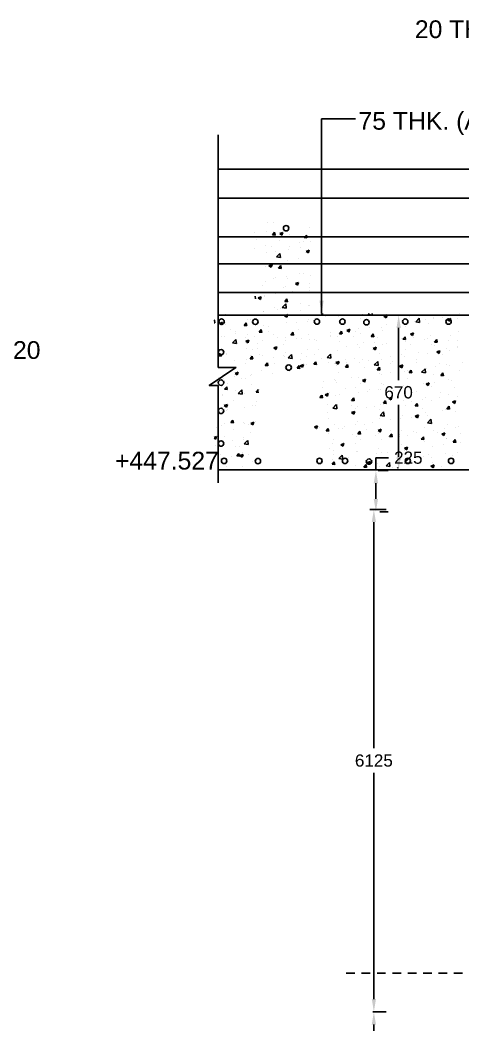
# Model space of a CAD drawing. Header units: metres. Extents: x 323 to 450, y 282 to 479.
# Drawn here: x 352.92 to 359.45, y 291.15 to 305.96 of the extents above; entities that cross this region are included whole.
import ezdxf

# ---------------------------------------------------------------- set-up
doc = ezdxf.new("R2010")
doc.units = ezdxf.units.M
doc.header["$MEASUREMENT"] = 0
doc.linetypes.add('HIDDEN', pattern=[9.525, 6.35, -3.175])
for name, color, linetype in [('DIMENSION', 255, 'Continuous'), ('DRAWING', 7, 'Continuous'), ('HATCH', 7, 'Continuous'), ('TEXT', 255, 'Continuous')]:
    doc.layers.add(name, color=color, linetype=linetype)
doc.styles.get("Standard").update_dxf_attribs({"font": 'arial.ttf'})
doc.dimstyles.get("Standard").update_dxf_attribs({"dimtxt": 0.18, "dimasz": 0.1875, "dimexe": 0.18, "dimexo": 0.0625, "dimgap": 0.09, "dimtad": 0, "dimtih": 1, "dimtoh": 1, "dimdec": 4, "dimzin": 0, "dimdsep": 46, "dimtxsty": 'Standard', "dimcen": 0.09, "dimadec": 0, "dimazin": 0, "dimtfac": 1, "dimtdec": 4, "dimtofl": 0, "dimtmove": 0, "dimatfit": 3, "dimfxl": 1, "dimtolj": 1, "dimtzin": 0, "dimarcsym": 0})

# ---------------------------------------------------------------- blocks, each defined once
blk = doc.blocks.new('*D87')
at = {"layer": 'Defpoints', "color": 0, "ltscale": 0.02, "transparency": 16777216}
for p in [(358.015, 298.745), (358.063, 291.342), (358.136, 291.342)]:
    blk.add_point(p, dxfattribs=at)
at = {"layer": 'DIMENSION', "color": 0, "lineweight": -2, "ltscale": 0.02, "transparency": 16777216}
for p, q in [((358.077, 298.745), (358.316, 298.745)), ((358.136, 298.558), (358.136, 295.226)), ((358.136, 291.53), (358.136, 294.862)), ((358.126, 291.342), (358.316, 291.342))]:
    blk.add_line(p, q, dxfattribs=at)
at = {"layer": 'DIMENSION', "color": 0, "ltscale": 0.02, "transparency": 16777216}
for points in [[(358.105, 298.558), (358.167, 298.558), (358.136, 298.745)], [(358.105, 291.53), (358.167, 291.53), (358.136, 291.342)]]:
    blk.add_solid(points, dxfattribs=at)
at = {"layer": 'DIMENSION', "color": 0, "ltscale": 0.02, "transparency": 16777216, "insert": (358.136, 295.044), "char_height": 0.18, "attachment_point": 5}
blk.add_mtext('\\A1;6125', dxfattribs=at)
blk = doc.blocks.new('*D80')
at = {"layer": 'Defpoints', "color": 0, "ltscale": 0.02, "transparency": 16777216}
for p in [(358.058, 291.341), (358.069, 290.064), (358.136, 290.064)]:
    blk.add_point(p, dxfattribs=at)
at = {"layer": 'DIMENSION', "color": 0, "lineweight": -2, "ltscale": 0.02, "transparency": 16777216}
for p, q in [((358.121, 291.341), (358.316, 291.341)), ((358.136, 291.153), (358.136, 290.884)), ((358.136, 290.252), (358.136, 290.52)), ((358.131, 290.064), (358.316, 290.064))]:
    blk.add_line(p, q, dxfattribs=at)
at = {"layer": 'DIMENSION', "color": 0, "ltscale": 0.02, "transparency": 16777216}
for points in [[(358.104, 291.153), (358.167, 291.153), (358.136, 291.341)], [(358.104, 290.252), (358.167, 290.252), (358.136, 290.064)]]:
    blk.add_solid(points, dxfattribs=at)
at = {"layer": 'DIMENSION', "color": 0, "ltscale": 0.02, "transparency": 16777216, "insert": (358.136, 290.702), "char_height": 0.18, "attachment_point": 5}
blk.add_mtext('\\A1;600', dxfattribs=at)
blk = doc.blocks.new('*D174')
at = {"layer": 'Defpoints', "color": 0, "ltscale": 0.02, "transparency": 16777216}
for p in [(358.436, 301.609), (358.501, 301.609), (358.436, 299.33)]:
    blk.add_point(p, dxfattribs=at)
at = {"layer": 'DIMENSION', "color": 0, "lineweight": -2, "ltscale": 0.02, "transparency": 16777216}
for p, q in [((358.499, 301.609), (358.681, 301.609)), ((358.501, 301.421), (358.501, 300.651)), ((358.501, 299.518), (358.501, 300.288)), ((358.499, 299.33), (358.681, 299.33))]:
    blk.add_line(p, q, dxfattribs=at)
at = {"layer": 'DIMENSION', "color": 0, "ltscale": 0.02, "transparency": 16777216}
for points in [[(358.47, 301.421), (358.533, 301.421), (358.501, 301.609)], [(358.47, 299.518), (358.533, 299.518), (358.501, 299.33)]]:
    blk.add_solid(points, dxfattribs=at)
at = {"layer": 'DIMENSION', "color": 0, "ltscale": 0.02, "transparency": 16777216, "insert": (358.501, 300.47), "char_height": 0.18, "attachment_point": 5}
blk.add_mtext('\\A1;670', dxfattribs=at)
blk = doc.blocks.new('*D176')
at = {"layer": 'Defpoints', "color": 0, "ltscale": 0.02, "transparency": 16777216}
for p in [(358.138, 299.319), (358.166, 299.319), (358.162, 298.712)]:
    blk.add_point(p, dxfattribs=at)
at = {"layer": 'DIMENSION', "color": 0, "lineweight": -2, "ltscale": 0.02, "transparency": 16777216}
for p, q in [((358.166, 299.319), (358.166, 299.507)), ((358.166, 299.507), (358.353, 299.507)), ((358.201, 299.319), (358.346, 299.319)), ((358.166, 298.899), (358.166, 299.132)), ((358.225, 298.712), (358.346, 298.712))]:
    blk.add_line(p, q, dxfattribs=at)
at = {"layer": 'DIMENSION', "color": 0, "ltscale": 0.02, "transparency": 16777216}
for points in [[(358.134, 299.132), (358.197, 299.132), (358.166, 299.319)], [(358.134, 298.899), (358.197, 298.899), (358.166, 298.712)]]:
    blk.add_solid(points, dxfattribs=at)
at = {"layer": 'DIMENSION', "color": 0, "ltscale": 0.02, "transparency": 16777216, "insert": (358.644, 299.507), "char_height": 0.18, "attachment_point": 5}
blk.add_mtext('\\A1;225', dxfattribs=at)

msp = doc.modelspace()

# ---------------------------------------------------------------- linework, layer by layer
at = {"layer": 'DRAWING', "ltscale": 0.02}
for p, q in [((363.13728, 301.6088), (355.85302, 301.6088)), ((355.84048, 299.33029), (363.13728, 299.33029))]:
    msp.add_line(p, q, dxfattribs=at)
msp.add_lwpolyline([(355.84191, 304.26635), (355.84191, 300.83708), (356.10187, 300.83708), (355.70812, 300.57097), (355.84048, 300.57097), (355.84048, 299.13783)], dxfattribs=at)
for points in [[(355.84191, 303.33224), (362.39465, 303.33224), (362.39465, 303.75956), (355.84191, 303.75956)], [(355.84191, 302.36292), (362.39465, 302.36292), (362.39465, 302.76343), (355.84191, 302.76343)], [(363.13728, 301.93999), (355.84191, 301.93999), (355.84191, 301.6088), (363.13728, 301.6088)]]:
    msp.add_lwpolyline(points, close=True, dxfattribs=at)
at = {"layer": 'DRAWING', "linetype": 'HIDDEN', "ltscale": 0.02}
msp.add_lwpolyline([(357.72842, 291.91268), (360.34994, 291.91268)], dxfattribs=at)
at = {"layer": 'DRAWING', "ltscale": 0.02}
for centre in [(356.84146, 302.88891), (355.88945, 301.51344), (356.3879, 301.51011), (357.29633, 301.51344), (357.67303, 301.51344), (358.02626, 301.50291), (358.59895, 301.51344), (359.237, 301.51344), (355.88171, 301.06179), (356.87933, 300.83602), (355.88171, 300.61351), (355.88171, 300.19689), (355.88171, 299.71575), (355.92731, 299.46055), (356.42577, 299.45722), (357.3342, 299.46055), (357.7109, 299.46055), (358.06412, 299.45002), (358.63682, 299.46055), (359.27486, 299.46055)]:
    msp.add_circle(centre, 0.0398, dxfattribs=at)
at = {"layer": 'HATCH', "ltscale": 0.02}
for p, q in [((356.56296, 302.97196), (356.56296, 302.97196)), ((356.65373, 302.98075), (356.65373, 302.98075)), ((356.38193, 302.8265), (356.38193, 302.8265)), ((356.54547, 302.84803), (356.54547, 302.84803)), ((356.64028, 302.79211), (356.67177, 302.82964)), ((356.67972, 302.78819), (356.67217, 302.82914)), ((356.74783, 302.80999), (356.79357, 302.82755)), ((356.74783, 302.80999), (356.78032, 302.78807)), ((356.78072, 302.78758), (356.79397, 302.82705)), ((356.79288, 302.88061), (356.79288, 302.88061)), ((356.81026, 302.83731), (356.81026, 302.83731)), ((357.19125, 302.90271), (357.19125, 302.90271)), ((356.3981, 302.72221), (356.3981, 302.72221)), ((356.42928, 302.77192), (356.42928, 302.77192)), ((356.55502, 302.75449), (356.55502, 302.75449)), ((356.64028, 302.79211), (356.67933, 302.78869)), ((356.74684, 302.70748), (356.74684, 302.70748)), ((356.89044, 302.80048), (356.89044, 302.80048)), ((357.03361, 302.67726), (357.03361, 302.67726)), ((357.09557, 302.69274), (357.09557, 302.69274)), ((357.10885, 302.75111), (357.14034, 302.78865)), ((357.10885, 302.75111), (357.1479, 302.7477)), ((357.1483, 302.7472), (357.14074, 302.78815)), ((357.19715, 302.69879), (357.19715, 302.69879)), ((356.37361, 302.59037), (356.37361, 302.59037)), ((356.53584, 302.63446), (356.53584, 302.63446)), ((356.54708, 302.53701), (356.54708, 302.53701)), ((356.62103, 302.62295), (356.62103, 302.62295)), ((356.67877, 302.5433), (356.67877, 302.5433)), ((356.69836, 302.46607), (356.74924, 302.5191)), ((356.75686, 302.45659), (356.74964, 302.51863)), ((356.88249, 302.58301), (356.88249, 302.58301)), ((356.88458, 302.61973), (356.88458, 302.61973)), ((357.05976, 302.6087), (357.05976, 302.6087)), ((357.13777, 302.54697), (357.18351, 302.56453)), ((357.13777, 302.54697), (357.17027, 302.52505)), ((357.17067, 302.52455), (357.18391, 302.56403)), ((356.44917, 302.36528), (356.44917, 302.36528)), ((356.61687, 302.37541), (356.61687, 302.37541)), ((356.69836, 302.46607), (356.75646, 302.45706)), ((356.86175, 302.4196), (356.86175, 302.4196)), ((356.87455, 302.36554), (356.87455, 302.36554)), ((356.9656, 302.36068), (356.9656, 302.36068)), ((357.02529, 302.44113), (357.02529, 302.44113)), ((356.53913, 302.31954), (356.53913, 302.31954)), ((356.58887, 302.33626), (356.63461, 302.35382)), ((356.58887, 302.33626), (356.62137, 302.31435)), ((356.62177, 302.31385), (356.63501, 302.35333)), ((356.73092, 302.30072), (356.76242, 302.33825)), ((356.73092, 302.30072), (356.76997, 302.2973)), ((356.77037, 302.2968), (356.76281, 302.33775)), ((357.03278, 302.21891), (357.03278, 302.21891)), ((357.10085, 302.21604), (357.10085, 302.21604)), ((356.53119, 302.10207), (356.53119, 302.10207)), ((356.6518, 302.15351), (356.6518, 302.15351)), ((356.68989, 302.16194), (356.68989, 302.16194)), ((356.85343, 302.18347), (356.85343, 302.18347)), ((356.86661, 302.14807), (356.86661, 302.14807)), ((356.97882, 302.07324), (357.02456, 302.0908)), ((356.97882, 302.07324), (357.01132, 302.05132)), ((357.01171, 302.05083), (357.02496, 302.09031)), ((357.18932, 302.07547), (357.18932, 302.07547)), ((357.19658, 302.18989), (357.19658, 302.18989)), ((356.42735, 301.94468), (356.42735, 301.94468)), ((356.48965, 302.04159), (356.48965, 302.04159)), ((356.62739, 301.95384), (356.62739, 301.95384)), ((356.68157, 301.92581), (356.68157, 301.92581)), ((356.80834, 302.01007), (356.80834, 302.01007)), ((356.83838, 302.02685), (356.83838, 302.02685)), ((356.85866, 301.93059), (356.85866, 301.93059)), ((356.92899, 301.95838), (356.92899, 301.95838)), ((356.97613, 301.9391), (356.97613, 301.9391)), ((357.18712, 302.01212), (357.18712, 302.01212)), ((357.18864, 301.97242), (357.18864, 301.97242)), ((356.39244, 301.84641), (356.38489, 301.88736)), ((356.42992, 301.86254), (356.47566, 301.8801)), ((356.42992, 301.86254), (356.46242, 301.84062)), ((356.46281, 301.84013), (356.47606, 301.8796)), ((356.51803, 301.90428), (356.51803, 301.90428)), ((356.52325, 301.8846), (356.52325, 301.8846)), ((356.78497, 301.72157), (356.83585, 301.7746)), ((356.82156, 301.80932), (356.85306, 301.84686)), ((356.82156, 301.80932), (356.86061, 301.80591)), ((356.84347, 301.71209), (356.83625, 301.77413)), ((356.86101, 301.80541), (356.85346, 301.84636)), ((357.05783, 301.78145), (357.05783, 301.78145)), ((355.94297, 301.62181), (355.94297, 301.62181)), ((356.50972, 301.66815), (356.50972, 301.66815)), ((356.5153, 301.66712), (356.5153, 301.66712)), ((356.67685, 301.71606), (356.67685, 301.71606)), ((356.70841, 301.69479), (356.70841, 301.69479)), ((356.75713, 301.70072), (356.75713, 301.70072)), ((356.78497, 301.72157), (356.84307, 301.71256)), ((356.85072, 301.71312), (356.85072, 301.71312)), ((357.05715, 301.68005), (357.05715, 301.68005)), ((357.16971, 301.75504), (357.16971, 301.75504)), ((357.18069, 301.75494), (357.18069, 301.75494)), ((357.36465, 301.63258), (357.3784, 301.62331)), ((357.3788, 301.62281), (357.38208, 301.63258)), ((357.96944, 301.62163), (357.96944, 301.62163)), ((358.05534, 301.61885), (358.06852, 301.63258)), ((358.05534, 301.61885), (358.11344, 301.60984)), ((358.11384, 301.60936), (358.11114, 301.63258)), ((359.39484, 301.62561), (359.39484, 301.62561)), ((355.78294, 301.53512), (355.78381, 301.53616)), ((355.78294, 301.49595), (355.79136, 301.49521)), ((355.79176, 301.49472), (355.78421, 301.53567)), ((355.85816, 301.48684), (355.9039, 301.5044)), ((355.85816, 301.48684), (355.89065, 301.46492)), ((355.89105, 301.46443), (355.9043, 301.50391)), ((355.94094, 301.47449), (355.94094, 301.47449)), ((355.94286, 301.50569), (355.94286, 301.50569)), ((356.22089, 301.45763), (356.25238, 301.49517)), ((356.26033, 301.45372), (356.25278, 301.49467)), ((356.27284, 301.54751), (356.27284, 301.54751)), ((356.32192, 301.53989), (356.32192, 301.53989)), ((356.81987, 301.59952), (356.86561, 301.61708)), ((356.81987, 301.59952), (356.85236, 301.5776)), ((356.84278, 301.49565), (356.84278, 301.49565)), ((356.85276, 301.5771), (356.86601, 301.61658)), ((356.99785, 301.49738), (356.99785, 301.49738)), ((357.1614, 301.51891), (357.1614, 301.51891)), ((357.17275, 301.53747), (357.17275, 301.53747)), ((357.25464, 301.55946), (357.25464, 301.55946)), ((357.41818, 301.58099), (357.41818, 301.58099)), ((357.6089, 301.51582), (357.6089, 301.51582)), ((357.62141, 301.59264), (357.62141, 301.59264)), ((357.6656, 301.61356), (357.6656, 301.61356)), ((357.94432, 301.56182), (357.94432, 301.56182)), ((358.27429, 301.60364), (358.27429, 301.60364)), ((358.28475, 301.59291), (358.33049, 301.61047)), ((358.28475, 301.59291), (358.31725, 301.57099)), ((358.31765, 301.57049), (358.33089, 301.60997)), ((358.31817, 301.6069), (358.31817, 301.6069)), ((358.63287, 301.49482), (358.63287, 301.49482)), ((358.66691, 301.59216), (358.66691, 301.59216)), ((358.72986, 301.51864), (358.72986, 301.51864)), ((358.75255, 301.51072), (358.80343, 301.56375)), ((358.75255, 301.51072), (358.81065, 301.50171)), ((358.81105, 301.50123), (358.80383, 301.56327)), ((358.8934, 301.54017), (358.8934, 301.54017)), ((358.94107, 301.48115), (358.94107, 301.48115)), ((359.01385, 301.56021), (359.01385, 301.56021)), ((359.01564, 301.57743), (359.01564, 301.57743)), ((359.14082, 301.57274), (359.14082, 301.57274)), ((359.2236, 301.54059), (359.26934, 301.55815)), ((359.2236, 301.54059), (359.25609, 301.51867)), ((359.25649, 301.51817), (359.26974, 301.55765)), ((359.27104, 301.52297), (359.27104, 301.52297)), ((359.36438, 301.56269), (359.36438, 301.56269)), ((356.01853, 301.39672), (356.01853, 301.39672)), ((356.09748, 301.33106), (356.09748, 301.33106)), ((356.09855, 301.36148), (356.09855, 301.36148)), ((356.22089, 301.45763), (356.25993, 301.45422)), ((356.2649, 301.33004), (356.2649, 301.33004)), ((356.44364, 301.35893), (356.47513, 301.39646)), ((356.44364, 301.35893), (356.48268, 301.35551)), ((356.48308, 301.35501), (356.47553, 301.39596)), ((356.50736, 301.44965), (356.50736, 301.44965)), ((356.5812, 301.36096), (356.5812, 301.36096)), ((356.58528, 301.44306), (356.58528, 301.44306)), ((356.64987, 301.32627), (356.64987, 301.32627)), ((356.91221, 301.31793), (356.9437, 301.35547)), ((356.92993, 301.34623), (356.92993, 301.34623)), ((356.95165, 301.31402), (356.9441, 301.35497)), ((357.03086, 301.39167), (357.03086, 301.39167)), ((357.26959, 301.46684), (357.26959, 301.46684)), ((357.49374, 301.3559), (357.49374, 301.3559)), ((357.6266, 301.33465), (357.65809, 301.37218)), ((357.6266, 301.33465), (357.66565, 301.33123)), ((357.66605, 301.33074), (357.65849, 301.37169)), ((357.73585, 301.3822), (357.78159, 301.39976)), ((357.73585, 301.3822), (357.76835, 301.36029)), ((357.76875, 301.35979), (357.78199, 301.39927)), ((357.8709, 301.36402), (357.8709, 301.36402)), ((357.90632, 301.41022), (357.90632, 301.41022)), ((357.93637, 301.34435), (357.93637, 301.34435)), ((358.06986, 301.43175), (358.06986, 301.43175)), ((358.09517, 301.29366), (358.12666, 301.33119)), ((358.13462, 301.28974), (358.12706, 301.33069)), ((358.25189, 301.42942), (358.25189, 301.42942)), ((358.26635, 301.38617), (358.26635, 301.38617)), ((358.31728, 301.46432), (358.31728, 301.46432)), ((358.60565, 301.43515), (358.60565, 301.43515)), ((358.6747, 301.32988), (358.72044, 301.34744)), ((358.6747, 301.32988), (358.70719, 301.30797)), ((358.70759, 301.30747), (358.72084, 301.34695)), ((359.38154, 301.3694), (359.38154, 301.3694)), ((355.88755, 301.28846), (355.88755, 301.28846)), ((355.93492, 301.28822), (355.93492, 301.28822)), ((356.05033, 301.19874), (356.10122, 301.25177)), ((356.05033, 301.19874), (356.10843, 301.18973)), ((356.10884, 301.18925), (356.10162, 301.25129)), ((356.23629, 301.27373), (356.23629, 301.27373)), ((356.24811, 301.22382), (356.29385, 301.24138)), ((356.24811, 301.22382), (356.2806, 301.2019)), ((356.25925, 301.19337), (356.25925, 301.19337)), ((356.281, 301.20141), (356.29425, 301.24089)), ((356.3702, 301.28795), (356.3702, 301.28795)), ((356.41342, 301.1854), (356.41342, 301.1854)), ((356.49941, 301.23218), (356.49941, 301.23218)), ((356.71894, 301.27321), (356.71894, 301.27321)), ((356.80641, 301.18283), (356.80641, 301.18283)), ((356.826, 301.23972), (356.826, 301.23972)), ((356.83483, 301.27818), (356.83483, 301.27818)), ((356.91221, 301.31793), (356.95126, 301.31452)), ((356.98954, 301.26125), (356.98954, 301.26125)), ((357.06767, 301.25848), (357.06767, 301.25848)), ((357.16481, 301.32), (357.16481, 301.32)), ((357.18739, 301.24823), (357.18739, 301.24823)), ((357.26165, 301.24937), (357.26165, 301.24937)), ((357.28249, 301.22953), (357.28249, 301.22953)), ((357.48992, 301.29863), (357.48992, 301.29863)), ((357.49349, 301.30254), (357.49349, 301.30254)), ((357.60095, 301.29835), (357.60095, 301.29835)), ((357.63123, 301.21479), (357.63123, 301.21479)), ((357.84222, 301.28781), (357.84222, 301.28781)), ((357.89801, 301.17409), (357.89801, 301.17409)), ((357.97996, 301.20006), (357.97996, 301.20006)), ((358.09517, 301.29366), (358.13422, 301.29024)), ((358.14542, 301.20666), (358.14542, 301.20666)), ((358.19096, 301.27307), (358.19096, 301.27307)), ((358.3287, 301.18532), (358.3287, 301.18532)), ((358.53969, 301.25834), (358.53969, 301.25834)), ((358.558, 301.26098), (358.558, 301.26098)), ((358.56374, 301.25266), (358.59524, 301.29019)), ((358.56374, 301.25266), (358.60279, 301.24925)), ((358.60319, 301.24875), (358.59563, 301.2897)), ((358.59771, 301.21768), (358.59771, 301.21768)), ((358.72155, 301.28251), (358.72155, 301.28251)), ((358.88843, 301.2436), (358.88843, 301.2436)), ((358.93313, 301.26367), (358.93313, 301.26367)), ((358.96896, 301.31508), (358.96896, 301.31508)), ((359.03231, 301.21167), (359.06381, 301.2492)), ((359.03231, 301.21167), (359.07136, 301.20825)), ((359.07176, 301.20775), (359.06421, 301.2487)), ((359.23716, 301.22887), (359.23716, 301.22887)), ((359.2631, 301.3055), (359.2631, 301.3055)), ((359.36786, 301.23582), (359.36786, 301.23582)), ((355.84296, 301.00724), (355.87445, 301.04477)), ((355.84667, 301.13906), (355.84667, 301.13906)), ((355.88241, 301.00333), (355.87485, 301.04427)), ((355.92698, 301.07075), (355.92698, 301.07075)), ((355.96599, 301.03704), (355.96599, 301.03704)), ((355.96858, 301.02941), (355.96858, 301.02941)), ((356.25695, 301.11257), (356.25695, 301.11257)), ((356.34697, 301.10244), (356.34697, 301.10244)), ((356.42543, 301.11744), (356.42543, 301.11744)), ((356.45123, 301.0289), (356.45123, 301.0289)), ((356.66091, 301.12579), (356.70666, 301.14335)), ((356.66091, 301.12579), (356.69341, 301.10387)), ((356.69381, 301.10338), (356.70705, 301.14286)), ((356.82689, 301.0607), (356.82689, 301.0607)), ((356.87158, 300.97707), (356.92246, 301.0301)), ((356.93008, 300.96759), (356.92287, 301.02963)), ((357.0651, 301.03616), (357.0651, 301.03616)), ((357.15686, 301.10253), (357.15686, 301.10253)), ((357.25371, 301.03189), (357.25371, 301.03189)), ((357.32189, 301.09824), (357.32189, 301.09824)), ((357.44475, 300.98248), (357.49563, 301.03551)), ((357.50325, 300.97299), (357.49603, 301.03503)), ((357.59301, 301.08088), (357.59301, 301.08088)), ((357.73447, 301.15256), (357.73447, 301.15256)), ((357.92843, 301.12687), (357.92843, 301.12687)), ((358.1258, 301.11918), (358.17154, 301.13674)), ((358.1258, 301.11918), (358.15829, 301.09726)), ((358.15869, 301.09677), (358.17194, 301.13624)), ((358.22491, 301.03963), (358.22491, 301.03963)), ((358.2584, 301.1687), (358.2584, 301.1687)), ((358.6059, 301.10503), (358.6059, 301.10503)), ((358.67743, 301.17059), (358.67743, 301.17059)), ((358.79711, 301.05742), (358.79711, 301.05742)), ((358.92518, 301.0462), (358.92518, 301.0462)), ((358.98688, 301.17042), (358.98688, 301.17042)), ((359.02617, 301.15585), (359.02617, 301.15585)), ((359.06465, 301.06686), (359.11039, 301.08442)), ((359.06465, 301.06686), (359.09714, 301.04494)), ((359.09754, 301.04445), (359.11079, 301.08392)), ((359.14342, 301.02699), (359.14342, 301.02699)), ((359.20968, 301.11174), (359.20968, 301.11174)), ((359.25516, 301.08802), (359.25516, 301.08802)), ((359.37323, 301.13327), (359.37323, 301.13327)), ((359.3749, 301.14112), (359.3749, 301.14112)), ((355.84296, 301.00724), (355.88201, 301.00382)), ((356.08739, 300.93571), (356.08739, 300.93571)), ((356.24901, 300.89509), (356.24901, 300.89509)), ((356.25093, 300.95724), (356.25093, 300.95724)), ((356.31153, 300.96624), (356.34302, 301.00378)), ((356.31153, 300.96624), (356.35058, 300.96283)), ((356.31731, 301.01468), (356.31731, 301.01468)), ((356.35098, 300.96233), (356.34342, 301.00328)), ((356.49147, 301.01471), (356.49147, 301.01471)), ((356.53428, 300.86754), (356.56577, 300.90507)), ((356.57373, 300.86362), (356.56617, 300.90457)), ((356.65414, 300.98206), (356.65414, 300.98206)), ((356.67492, 300.88882), (356.67492, 300.88882)), ((356.79996, 301.01416), (356.79996, 301.01416)), ((356.81768, 301.00359), (356.81768, 301.00359)), ((356.87158, 300.97707), (356.92968, 300.96806)), ((357.05086, 300.86277), (357.0966, 300.88033)), ((357.0559, 300.95421), (357.0559, 300.95421)), ((357.08376, 300.84036), (357.097, 300.87983)), ((357.1487, 300.99943), (357.1487, 300.99943)), ((357.14892, 300.88505), (357.14892, 300.88505)), ((357.24867, 300.88425), (357.28017, 300.92179)), ((357.24867, 300.88425), (357.28772, 300.88084)), ((357.28812, 300.88034), (357.28056, 300.92129)), ((357.36352, 300.97048), (357.36352, 300.97048)), ((357.44475, 300.98248), (357.50285, 300.97347)), ((357.46295, 300.90884), (357.46295, 300.90884)), ((357.56261, 300.89489), (357.56261, 300.89489)), ((357.5769, 300.90848), (357.62264, 300.92604)), ((357.5769, 300.90848), (357.6094, 300.88656)), ((357.60979, 300.88607), (357.62304, 300.92554)), ((357.71225, 300.95574), (357.71225, 300.95574)), ((357.71724, 300.84326), (357.74874, 300.88079)), ((357.72615, 300.91643), (357.72615, 300.91643)), ((357.75669, 300.83935), (357.74914, 300.88029)), ((357.84393, 300.97423), (357.84393, 300.97423)), ((357.92048, 300.9094), (357.92048, 300.9094)), ((357.97357, 300.949), (357.97357, 300.949)), ((358.06099, 300.94101), (358.06099, 300.94101)), ((358.14195, 300.87435), (358.19283, 300.92738)), ((358.20045, 300.86486), (358.19324, 300.9269)), ((358.25046, 300.95122), (358.25046, 300.95122)), ((358.38145, 300.89619), (358.38145, 300.89619)), ((358.38615, 301.00332), (358.38615, 301.00332)), ((358.40972, 300.92627), (358.40972, 300.92627)), ((358.54969, 301.02485), (358.54969, 301.02485)), ((358.58976, 301.0002), (358.58976, 301.0002)), ((358.75846, 300.91154), (358.75846, 300.91154)), ((358.76243, 300.96159), (358.76243, 300.96159)), ((359.10719, 300.8968), (359.10719, 300.8968)), ((359.44879, 300.90818), (359.44879, 300.90818)), ((356.08915, 300.7501), (356.13489, 300.76765)), ((356.08915, 300.7501), (356.12165, 300.72818)), ((356.12205, 300.72768), (356.13529, 300.76716)), ((356.32649, 300.73216), (356.32649, 300.73216)), ((356.48353, 300.79723), (356.48353, 300.79723)), ((356.53428, 300.86754), (356.57333, 300.86412)), ((356.64582, 300.74593), (356.64582, 300.74593)), ((356.81894, 300.84323), (356.81894, 300.84323)), ((356.89324, 300.7785), (356.89324, 300.7785)), ((357.00285, 300.82654), (357.03435, 300.86407)), ((357.00285, 300.82654), (357.0419, 300.82313)), ((357.0423, 300.82263), (357.03474, 300.86358)), ((357.05086, 300.86277), (357.08336, 300.84085)), ((357.58507, 300.8634), (357.58507, 300.8634)), ((357.61948, 300.7654), (357.61948, 300.7654)), ((357.71724, 300.84326), (357.75629, 300.83984)), ((358.00047, 300.8308), (358.00047, 300.8308)), ((358.14195, 300.87435), (358.20005, 300.86534)), ((358.18581, 300.80226), (358.21731, 300.8398)), ((358.18581, 300.80226), (358.22486, 300.79885)), ((358.21429, 300.74565), (358.21429, 300.74565)), ((358.22526, 300.79835), (358.21771, 300.8393)), ((358.24252, 300.73375), (358.24252, 300.73375)), ((358.37783, 300.76719), (358.37783, 300.76719)), ((358.51575, 300.85616), (358.56149, 300.87372)), ((358.51575, 300.85616), (358.54824, 300.83424)), ((358.54864, 300.83374), (358.56189, 300.87322)), ((358.58182, 300.78273), (358.58182, 300.78273)), ((358.62525, 300.79976), (358.62525, 300.79976)), ((358.65439, 300.76127), (358.68588, 300.7988)), ((358.65439, 300.76127), (358.69343, 300.75785)), ((358.69383, 300.75736), (358.68628, 300.7983)), ((358.83916, 300.76622), (358.89004, 300.81925)), ((358.83916, 300.76622), (358.89726, 300.75721)), ((358.89766, 300.75673), (358.89044, 300.81877)), ((358.91724, 300.82873), (358.91724, 300.82873)), ((359.01193, 300.73297), (359.01193, 300.73297)), ((359.03783, 300.85408), (359.03783, 300.85408)), ((359.12296, 300.72028), (359.15445, 300.75781)), ((359.1624, 300.71636), (359.15485, 300.75731)), ((359.20137, 300.87561), (359.20137, 300.87561)), ((359.24721, 300.87055), (359.24721, 300.87055)), ((359.39291, 300.79837), (359.39291, 300.79837)), ((355.84136, 300.69559), (355.84136, 300.69559)), ((355.91109, 300.6358), (355.91109, 300.6358)), ((355.91553, 300.67805), (355.91553, 300.67805)), ((355.93901, 300.64725), (355.93901, 300.64725)), ((355.9791, 300.60784), (355.9791, 300.60784)), ((356.07907, 300.69958), (356.07907, 300.69958)), ((356.19009, 300.68086), (356.19009, 300.68086)), ((356.24106, 300.67762), (356.24106, 300.67762)), ((356.32, 300.71265), (356.32, 300.71265)), ((356.32784, 300.59311), (356.32784, 300.59311)), ((357.39075, 300.63723), (357.39075, 300.63723)), ((357.55429, 300.65876), (357.55429, 300.65876)), ((357.57712, 300.64593), (357.57712, 300.64593)), ((357.58503, 300.62192), (357.58503, 300.62192)), ((357.80171, 300.69134), (357.80171, 300.69134)), ((357.91254, 300.69193), (357.91254, 300.69193)), ((357.93377, 300.60718), (357.93377, 300.60718)), ((357.96685, 300.64546), (358.01259, 300.66301)), ((357.96685, 300.64546), (357.99934, 300.62354)), ((357.99974, 300.62304), (358.01299, 300.66252)), ((358.24996, 300.60218), (358.24996, 300.60218)), ((358.2825, 300.59245), (358.2825, 300.59245)), ((358.63094, 300.66757), (358.63094, 300.66757)), ((358.86597, 300.59641), (358.86597, 300.59641)), ((358.90569, 300.59314), (358.95143, 300.61069)), ((358.90569, 300.59314), (358.93819, 300.57122)), ((358.90929, 300.61126), (358.90929, 300.61126)), ((358.93859, 300.57072), (358.95183, 300.6102)), ((359.02951, 300.61795), (359.02951, 300.61795)), ((359.12296, 300.72028), (359.162, 300.71686)), ((359.23927, 300.65308), (359.23927, 300.65308)), ((359.27693, 300.65052), (359.27693, 300.65052)), ((355.90722, 300.44192), (355.90722, 300.44192)), ((355.9336, 300.51585), (355.9651, 300.55338)), ((355.9336, 300.51585), (355.97265, 300.51243)), ((355.97305, 300.51193), (355.96549, 300.55288)), ((356.09555, 300.50381), (356.09555, 300.50381)), ((356.13694, 300.45424), (356.18783, 300.50727)), ((356.13694, 300.45424), (356.19504, 300.44522)), ((356.15463, 300.4745), (356.15463, 300.4745)), ((356.19545, 300.44475), (356.18823, 300.50679)), ((356.23312, 300.46015), (356.23312, 300.46015)), ((356.40217, 300.47485), (356.43367, 300.51239)), ((356.40217, 300.47485), (356.44122, 300.47144)), ((357.37404, 300.5489), (357.37404, 300.5489)), ((357.41795, 300.43475), (357.46369, 300.45231)), ((357.41795, 300.43475), (357.45044, 300.41283)), ((357.45084, 300.41234), (357.46409, 300.45182)), ((357.48799, 300.47138), (357.48799, 300.47138)), ((357.62985, 300.43368), (357.62985, 300.43368)), ((357.72278, 300.53417), (357.72278, 300.53417)), ((357.86898, 300.53678), (357.86898, 300.53678)), ((357.9046, 300.47446), (357.9046, 300.47446)), ((358.04243, 300.48799), (358.04243, 300.48799)), ((358.07151, 300.51943), (358.07151, 300.51943)), ((358.20597, 300.50952), (358.20597, 300.50952)), ((358.23457, 300.51628), (358.23457, 300.51628)), ((358.42025, 300.5047), (358.42025, 300.5047)), ((358.45339, 300.5421), (358.45339, 300.5421)), ((358.57388, 300.56526), (358.57388, 300.56526)), ((358.63124, 300.57771), (358.63124, 300.57771)), ((358.76898, 300.48996), (358.76898, 300.48996)), ((358.97997, 300.56298), (358.97997, 300.56298)), ((359.11772, 300.47523), (359.11772, 300.47523)), ((359.23133, 300.4356), (359.23133, 300.4356)), ((359.32871, 300.54825), (359.32871, 300.54825)), ((355.90314, 300.41833), (355.90314, 300.41833)), ((355.9302, 300.27637), (355.97594, 300.29393)), ((355.96309, 300.25396), (355.97634, 300.29343)), ((356.06012, 300.34879), (356.06012, 300.34879)), ((356.40886, 300.33405), (356.40886, 300.33405)), ((357.33932, 300.39286), (357.37081, 300.4304)), ((357.33932, 300.39286), (357.37836, 300.38945)), ((357.37876, 300.38895), (357.37121, 300.4299)), ((357.38243, 300.4011), (357.38243, 300.4011)), ((357.45506, 300.28985), (357.45506, 300.28985)), ((357.53136, 300.23798), (357.58224, 300.29101)), ((357.56918, 300.42846), (357.56918, 300.42846)), ((357.58986, 300.22849), (357.58264, 300.29053)), ((357.80789, 300.35187), (357.83938, 300.3894)), ((357.80789, 300.35187), (357.84693, 300.34845)), ((357.84733, 300.34795), (357.83978, 300.3889)), ((358.22663, 300.2988), (358.22663, 300.2988)), ((358.27646, 300.31087), (358.30795, 300.34841)), ((358.27646, 300.31087), (358.31551, 300.30746)), ((358.3159, 300.30696), (358.30835, 300.34791)), ((358.35679, 300.38243), (358.40253, 300.39999)), ((358.35679, 300.38243), (358.38929, 300.36051)), ((358.38969, 300.36002), (358.40293, 300.3995)), ((358.56593, 300.34779), (358.56593, 300.34779)), ((358.69411, 300.33875), (358.69411, 300.33875)), ((358.74503, 300.26988), (358.77652, 300.30741)), ((358.78447, 300.26596), (358.77692, 300.30691)), ((358.85765, 300.36028), (358.85765, 300.36028)), ((358.90135, 300.39378), (358.90135, 300.39378)), ((358.98495, 300.34318), (358.98495, 300.34318)), ((359.10507, 300.39286), (359.10507, 300.39286)), ((359.29564, 300.33011), (359.34138, 300.34767)), ((359.29564, 300.33011), (359.32814, 300.3082)), ((359.32853, 300.3077), (359.34178, 300.34718)), ((359.36594, 300.40858), (359.36594, 300.40858)), ((355.8952, 300.20085), (355.8952, 300.20085)), ((355.9302, 300.27637), (355.9627, 300.25445)), ((355.96406, 300.2098), (355.96406, 300.2098)), ((355.98278, 300.21683), (355.98278, 300.21683)), ((356.22518, 300.24268), (356.22518, 300.24268)), ((356.34504, 300.27519), (356.34504, 300.27519)), ((356.39535, 300.27115), (356.39535, 300.27115)), ((357.45799, 300.17602), (357.45799, 300.17602)), ((357.53136, 300.23798), (357.58946, 300.22896)), ((357.56123, 300.21098), (357.56123, 300.21098)), ((357.8038, 300.27512), (357.8038, 300.27512)), ((357.80789, 300.17173), (357.85363, 300.18929)), ((357.80789, 300.17173), (357.84039, 300.14981)), ((357.84079, 300.14932), (357.85403, 300.18879)), ((357.842, 300.14699), (357.842, 300.14699)), ((357.87057, 300.23033), (357.87057, 300.23033)), ((357.89665, 300.25698), (357.89665, 300.25698)), ((358.03411, 300.25186), (358.03411, 300.25186)), ((358.15253, 300.26038), (358.15253, 300.26038)), ((358.22299, 300.21239), (358.22299, 300.21239)), ((358.22856, 300.12985), (358.27945, 300.18288)), ((358.28706, 300.12036), (358.27985, 300.1824)), ((358.28153, 300.28444), (358.28153, 300.28444)), ((358.50127, 300.24565), (358.50127, 300.24565)), ((358.60397, 300.27779), (358.60397, 300.27779)), ((358.74503, 300.26988), (358.78408, 300.26646)), ((358.85, 300.23091), (358.85, 300.23091)), ((358.89341, 300.17631), (358.89341, 300.17631)), ((359.14149, 300.19974), (359.14149, 300.19974)), ((359.19874, 300.21618), (359.19874, 300.21618)), ((359.2136, 300.22888), (359.24509, 300.26642)), ((359.2136, 300.22888), (359.25265, 300.22547)), ((359.22338, 300.21813), (359.22338, 300.21813)), ((359.25305, 300.22497), (359.24549, 300.26592)), ((359.34579, 300.18951), (359.34579, 300.18951)), ((355.93291, 300.01497), (355.93291, 300.01497)), ((356.02425, 300.02446), (356.05574, 300.06199)), ((356.02425, 300.02446), (356.06329, 300.02104)), ((356.06369, 300.02054), (356.05614, 300.06149)), ((356.21723, 300.0252), (356.21723, 300.0252)), ((356.2235, 300.01349), (356.2235, 300.01349)), ((356.28164, 300.00023), (356.28164, 300.00023)), ((356.32015, 300.01335), (356.36589, 300.03091)), ((356.32015, 300.01335), (356.35264, 299.99143)), ((356.35304, 299.99093), (356.36629, 300.03041)), ((356.38704, 300.03502), (356.38704, 300.03502)), ((357.46102, 300.0816), (357.46102, 300.0816)), ((357.55329, 299.99351), (357.55329, 299.99351)), ((357.86226, 299.9942), (357.86226, 299.9942)), ((357.88871, 300.03951), (357.88871, 300.03951)), ((357.99854, 300.00355), (357.99854, 300.00355)), ((358.10967, 300.02678), (358.10967, 300.02678)), ((358.21868, 300.08133), (358.21868, 300.08133)), ((358.22856, 300.12985), (358.28666, 300.12083)), ((358.37952, 300.06895), (358.37952, 300.06895)), ((358.52225, 300.08109), (358.52225, 300.08109)), ((358.55799, 300.13031), (358.55799, 300.13031)), ((358.68579, 300.10262), (358.68579, 300.10262)), ((358.74674, 300.11941), (358.79248, 300.13697)), ((358.74674, 300.11941), (358.77924, 300.09749)), ((358.76051, 300.13435), (358.76051, 300.13435)), ((358.77963, 300.097), (358.79288, 300.13647)), ((358.92577, 300.02172), (358.97665, 300.07475)), ((358.92577, 300.02172), (358.98387, 300.0127)), ((358.93321, 300.1352), (358.93321, 300.1352)), ((358.98427, 300.01223), (358.97705, 300.07427)), ((359.21544, 300.00066), (359.21544, 300.00066)), ((355.81092, 299.95917), (355.81092, 299.95917)), ((355.88726, 299.98338), (355.88726, 299.98338)), ((356.07065, 299.92722), (356.07065, 299.92722)), ((356.31807, 299.88541), (356.31807, 299.88541)), ((357.25899, 299.96103), (357.30474, 299.97859)), ((357.25899, 299.96103), (357.29149, 299.93911)), ((357.28614, 299.91835), (357.28614, 299.91835)), ((357.29189, 299.93861), (357.30513, 299.97809)), ((357.32785, 299.95603), (357.32785, 299.95603)), ((357.42996, 299.90147), (357.46145, 299.939)), ((357.42996, 299.90147), (357.46901, 299.89806)), ((357.4694, 299.89756), (357.46185, 299.93851)), ((357.46559, 299.86828), (357.46559, 299.86828)), ((357.61756, 299.93816), (357.61756, 299.93816)), ((357.67658, 299.94129), (357.67658, 299.94129)), ((357.69871, 299.97267), (357.69871, 299.97267)), ((357.81432, 299.85354), (357.81432, 299.85354)), ((357.89853, 299.86048), (357.93002, 299.89801)), ((357.89853, 299.86048), (357.93758, 299.85706)), ((357.93798, 299.85656), (357.93042, 299.89751)), ((358.02532, 299.92656), (358.02532, 299.92656)), ((358.19784, 299.90871), (358.24358, 299.92627)), ((358.19784, 299.90871), (358.23034, 299.88679)), ((358.21074, 299.86386), (358.21074, 299.86386)), ((358.23073, 299.88629), (358.24398, 299.92577)), ((358.3671, 299.81948), (358.39859, 299.85702)), ((358.37405, 299.91182), (358.37405, 299.91182)), ((358.40655, 299.81557), (358.39899, 299.85652)), ((358.51394, 299.84496), (358.51394, 299.84496)), ((358.55004, 299.91284), (358.55004, 299.91284)), ((358.72279, 299.89709), (358.72279, 299.89709)), ((358.76135, 299.87754), (358.76135, 299.87754)), ((358.88546, 299.95884), (358.88546, 299.95884)), ((359.01, 299.90573), (359.01, 299.90573)), ((359.07152, 299.88236), (359.07152, 299.88236)), ((359.13669, 299.85639), (359.18243, 299.87395)), ((359.13669, 299.85639), (359.16918, 299.83447)), ((359.16958, 299.83397), (359.18283, 299.87345)), ((359.17393, 299.93185), (359.17393, 299.93185)), ((359.33747, 299.95338), (359.33747, 299.95338)), ((359.39098, 299.97113), (359.39098, 299.97113)), ((359.42026, 299.86762), (359.42026, 299.86762)), ((355.7815, 299.80658), (355.81699, 299.8202)), ((355.7815, 299.79573), (355.80374, 299.78073)), ((355.80414, 299.78023), (355.81739, 299.81971)), ((355.87931, 299.76591), (355.87931, 299.76591)), ((355.93709, 299.82001), (355.93709, 299.82001)), ((356.05164, 299.75583), (356.05164, 299.75583)), ((356.20929, 299.80773), (356.20929, 299.80773)), ((356.21518, 299.77736), (356.21518, 299.77736)), ((356.22355, 299.70973), (356.27444, 299.76277)), ((356.22355, 299.70973), (356.28166, 299.70072)), ((356.28206, 299.70025), (356.27484, 299.76229)), ((357.52686, 299.71501), (357.52686, 299.71501)), ((357.54535, 299.77604), (357.54535, 299.77604)), ((357.64894, 299.69801), (357.69468, 299.71556)), ((357.64894, 299.69801), (357.68144, 299.67609)), ((357.68183, 299.67559), (357.69508, 299.71507)), ((357.6904, 299.73654), (357.6904, 299.73654)), ((357.86705, 299.70954), (357.86705, 299.70954)), ((357.88076, 299.82204), (357.88076, 299.82204)), ((357.93782, 299.76911), (357.93782, 299.76911)), ((358.16306, 299.83881), (358.16306, 299.83881)), ((358.24803, 299.77494), (358.24803, 299.77494)), ((358.35039, 299.82343), (358.35039, 299.82343)), ((358.3671, 299.81948), (358.40615, 299.81607)), ((358.51179, 299.82407), (358.51179, 299.82407)), ((358.5421, 299.69537), (358.5421, 299.69537)), ((358.62902, 299.84033), (358.62902, 299.84033)), ((358.83567, 299.77849), (358.86717, 299.81602)), ((358.83567, 299.77849), (358.87472, 299.77507)), ((358.86053, 299.80934), (358.86053, 299.80934)), ((358.87512, 299.77457), (358.86756, 299.81552)), ((358.87752, 299.74137), (358.87752, 299.74137)), ((359.16562, 299.69572), (359.16562, 299.69572)), ((359.20749, 299.78319), (359.20749, 299.78319)), ((359.20926, 299.7946), (359.20926, 299.7946)), ((359.30424, 299.73749), (359.33574, 299.77503)), ((359.30424, 299.73749), (359.34329, 299.73408)), ((359.34369, 299.73358), (359.33613, 299.77453)), ((359.41303, 299.7283), (359.41303, 299.7283)), ((355.80294, 299.6829), (355.80294, 299.6829)), ((355.87137, 299.54844), (355.87137, 299.54844)), ((356.09362, 299.67657), (356.09362, 299.67657)), ((356.11489, 299.53306), (356.14638, 299.5706)), ((356.15433, 299.52915), (356.14678, 299.5701)), ((356.15167, 299.66816), (356.15167, 299.66816)), ((356.16119, 299.53962), (356.20694, 299.55718)), ((356.19409, 299.51721), (356.20733, 299.55669)), ((356.20135, 299.59026), (356.20135, 299.59026)), ((356.29074, 299.55227), (356.29074, 299.55227)), ((357.48607, 299.64414), (357.48607, 299.64414)), ((357.5374, 299.55857), (357.5374, 299.55857)), ((357.54661, 299.60923), (357.54661, 299.60923)), ((357.61797, 299.49347), (357.66885, 299.54651)), ((357.67647, 299.48399), (357.66925, 299.54603)), ((357.87282, 299.60456), (357.87282, 299.60456)), ((357.89535, 299.59449), (357.89535, 299.59449)), ((358.17854, 299.56577), (358.17854, 299.56577)), ((358.2028, 299.64639), (358.2028, 299.64639)), ((358.24408, 299.57976), (358.24408, 299.57976)), ((358.34208, 299.5873), (358.34208, 299.5873)), ((358.58779, 299.64569), (358.63353, 299.66324)), ((358.58779, 299.64569), (358.62028, 299.62377)), ((358.5895, 299.61987), (358.5895, 299.61987)), ((358.59282, 299.56502), (358.59282, 299.56502)), ((358.62068, 299.62327), (358.63393, 299.66275)), ((358.94155, 299.55029), (358.94155, 299.55029)), ((359.00207, 299.67419), (359.00207, 299.67419)), ((359.19955, 299.56571), (359.19955, 299.56571)), ((359.36401, 299.58134), (359.36401, 299.58134)), ((355.87978, 299.49817), (355.87978, 299.49817)), ((356.04332, 299.5197), (356.04332, 299.5197)), ((356.11489, 299.53306), (356.15394, 299.52965)), ((356.16119, 299.53962), (356.19369, 299.5177)), ((356.34312, 299.44795), (356.34312, 299.44795)), ((357.355, 299.45735), (357.355, 299.45735)), ((357.51854, 299.47888), (357.51854, 299.47888)), ((357.5206, 299.41008), (357.5521, 299.44761)), ((357.5206, 299.41008), (357.55965, 299.40666)), ((357.56005, 299.40617), (357.55249, 299.44712)), ((357.61797, 299.49347), (357.67607, 299.48446)), ((357.76596, 299.51145), (357.76596, 299.51145)), ((357.98917, 299.36909), (358.02067, 299.40662)), ((358.02862, 299.36517), (358.02106, 299.40612)), ((358.03889, 299.43498), (358.08463, 299.45254)), ((358.03889, 299.43498), (358.07138, 299.41306)), ((358.07178, 299.41257), (358.08503, 299.45205)), ((358.19485, 299.42891), (358.19485, 299.42891)), ((358.31517, 299.38534), (358.36606, 299.43837)), ((358.37367, 299.37586), (358.36646, 299.4379)), ((358.53416, 299.47789), (358.53416, 299.47789)), ((358.60204, 299.45054), (358.60204, 299.45054)), ((358.83022, 299.41653), (358.83022, 299.41653)), ((358.86957, 299.52389), (358.86957, 299.52389)), ((358.97773, 299.38266), (359.02348, 299.40022)), ((358.98303, 299.51594), (358.98303, 299.51594)), ((358.99376, 299.43806), (358.99376, 299.43806)), ((359.01063, 299.36025), (359.02387, 299.39973)), ((359.24118, 299.47063), (359.24118, 299.47063)), ((359.29029, 299.53555), (359.29029, 299.53555)), ((355.96213, 299.38256), (355.96213, 299.38256)), ((356.1934, 299.37279), (356.1934, 299.37279)), ((357.86488, 299.38709), (357.86488, 299.38709)), ((357.98917, 299.36909), (358.02822, 299.36567)), ((358.22106, 299.38515), (358.22106, 299.38515)), ((358.31517, 299.38534), (358.37327, 299.37633)), ((358.41764, 299.36221), (358.41764, 299.36221)), ((358.47954, 299.35407), (358.48924, 299.36562)), ((358.49168, 299.35407), (358.48964, 299.36513)), ((358.97773, 299.38266), (359.01023, 299.36074)), ((359.13956, 299.3725), (359.13956, 299.3725))]:
    msp.add_line(p, q, dxfattribs=at)

# ---------------------------------------------------------------- texts
at = {"layer": 'TEXT'}
msp.add_text('75 THK. (Av)W.C IN CC M30', height=0.2613116, dxfattribs=at).set_placement((357.9088, 304.34128))
at = {"layer": 'TEXT', "attachment_point": 1}
for s, insert, char_height, width in [('20 THK. EXPANSION JOINT', (358.74054, 305.9523), 0.2613116, 5.0737907), ('RCC SLAB IN VRCC M-20', (348.85886, 301.22488), 0.2613116, 5.9897336), ('+447.527', (354.31745, 299.59478), 0.261312, 4.6765438)]:
    msp.add_mtext(s, dxfattribs=dict(at, insert=insert, char_height=char_height, width=width))

# ---------------------------------------------------------------- dimensions: what is measured, and where the dimension line sits
at = {"layer": 'DIMENSION', "ltscale": 0.02}
for base, p1, p2, text, picture, middle in [((358.50127, 301.6088), (358.43637, 299.33029), (358.43637, 301.6088), '670', '*D174', (358.50127, 300.46955)), ((358.16555, 299.31922), (358.16247, 298.71163), (358.13824, 299.31922), '225', '*D176', (358.64411, 299.50672)), ((358.13599, 291.34245), (358.01461, 298.74518), (358.06317, 291.34245), '6125', '*D87', (358.13599, 295.04381)), ((358.13571, 290.06402), (358.05802, 291.34078), (358.06898, 290.06402), '600', '*D80', (358.13571, 290.7024))]:
    dim = msp.add_linear_dim(base=base, p1=p1, p2=p2, angle=90, text=text, dimstyle='Standard', dxfattribs=at)
    dim.commit()
    dim.dimension.update_dxf_attribs({"geometry": picture, "text_midpoint": middle})

# ---------------------------------------------------------------- leaders
msp.add_leader([(357.36465, 301.63258), (357.36465, 304.49887), (357.86475, 304.49887)], dimstyle='Standard', override={"dimgap": 0.09, "dimtad": 0}, dxfattribs=at)

doc.saveas('drawing.dxf')
